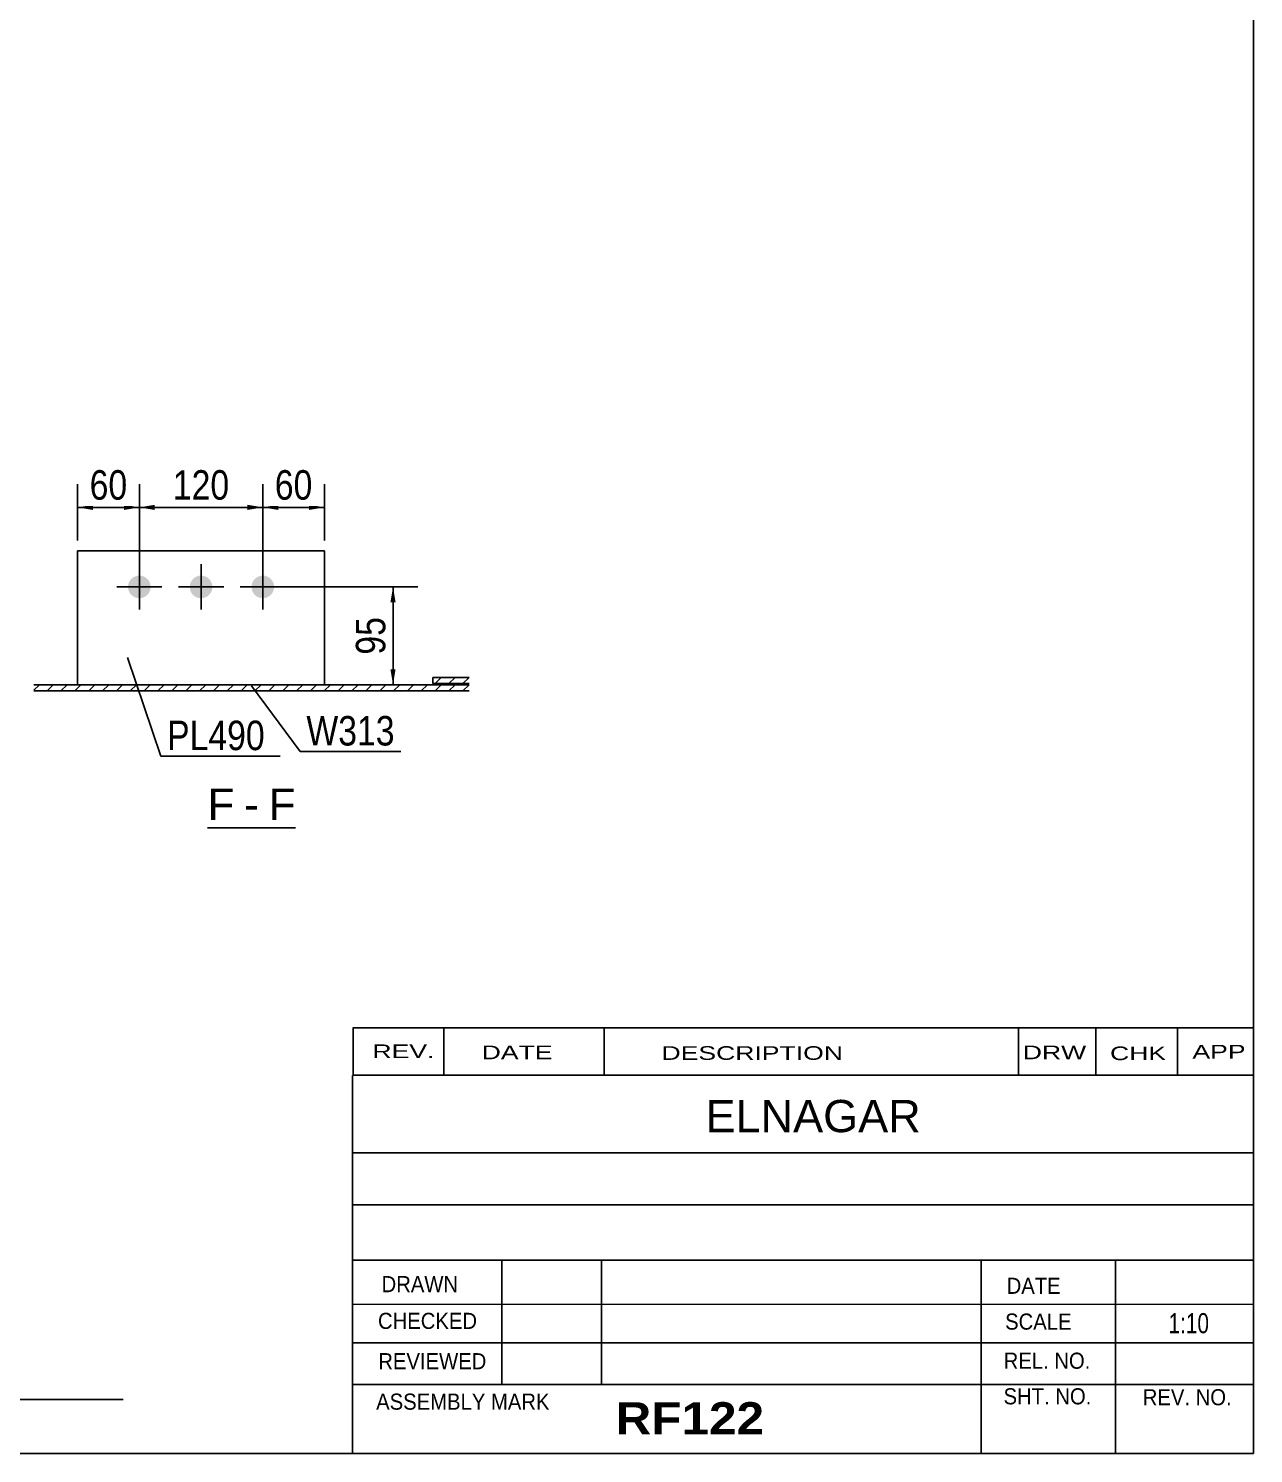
# Model space of a CAD drawing. Header units: millimetres. Extents: x -42 to 361, y -196 to 82.
# Drawn here: x 241.8 to 360.9, y -195.5 to -57 of the extents above; entities that cross this region are included whole.
import ezdxf

# ---------------------------------------------------------------- set-up
doc = ezdxf.new("R2010")
doc.units = ezdxf.units.MM
doc.linetypes.add('DXK_LINE_DOT1', pattern=[1.8814, 0.9407, -0.9407])
doc.styles.add('Arial', font='ARIAL.TTF', dxfattribs={"height": 0.2})
doc.styles.add('Arial Bold', font='ARIALBD.TTF', dxfattribs={"height": 0.2})
doc.styles.add('Arial Narrow', font='ARIALN.TTF', dxfattribs={"height": 0.2})

# ---------------------------------------------------------------- blocks, each defined once
blk = doc.blocks.new('Unknown-627019805-1200')
at = {"color": 5, "linetype": 'Continuous'}
for p, q in [((360.86, -195.48), (360.86, 81.52)), ((-39.14, -195.48), (360.86, -195.48))]:
    blk.add_line(p, q, dxfattribs=at)
blk = doc.blocks.new('Unknown-627019805-14 - 2441')
at = {"color": 7, "linetype": 'Continuous'}
blk.add_line((259.18, -134.67), (267.73, -134.67), dxfattribs=at)
at = {"color": 0, "linetype": 'Continuous'}
for points in [[(261.78, -133.92), (261.78, -130.72), (259.18, -130.72), (259.18, -133.92)], [(264.16, -133.92), (264.16, -130.72), (262.74, -130.72), (262.74, -133.92)], [(267.73, -133.92), (267.73, -130.72), (265.12, -130.72), (265.12, -133.92)]]:
    blk.add_wipeout(points, dxfattribs=at)
at = {"color": 96, "linetype": 'Continuous', "style": 'Arial'}
for s, p in [('F', (259.18, -133.92)), ('F', (265.12, -133.92)), ('-', (262.74, -133.92))]:
    blk.add_text(s, height=3.06, dxfattribs=at).set_placement(p)
blk = doc.blocks.new('Bolt-627019805-2596 - 2441')
at = {"linetype": 'Continuous'}
for points in [[(253.65, -111.26, -1), (251.45, -111.26, -1)], [(259.65, -111.26, -1), (257.45, -111.26, -1)], [(265.65, -111.26, -1), (263.45, -111.26, -1)]]:
    blk.add_hatch(color=3, dxfattribs=at).paths.add_polyline_path(points)
at = {"color": 3, "linetype": 'Continuous'}
for p, q in [((252.55, -109.06), (252.55, -113.46)), ((258.55, -109.06), (258.55, -113.46)), ((264.55, -109.06), (264.55, -113.46)), ((250.35, -111.26), (254.75, -111.26)), ((256.35, -111.26), (260.75, -111.26)), ((262.35, -111.26), (266.75, -111.26))]:
    blk.add_line(p, q, dxfattribs=at)
blk = doc.blocks.new('Part-627019805-2478 - 2441')
at = {"linetype": 'Continuous'}
h = blk.add_hatch(dxfattribs=at)
h.set_pattern_fill('', scale=0.3, style=0, pattern_type=0)
h.set_pattern_definition([(45, (284.5959, -120.0602), (-0.67352, 0.67352), [])])
h.paths.add_polyline_path([(284.6, -120.66), (284.6, -120.06), (281.08, -120.06), (281.08, -120.66)])
at = {"color": 7, "linetype": 'DXK_LINE_DOT1'}
for p, q in [((284.6, -120.06), (281.08, -120.06)), ((281.08, -120.06), (281.08, -120.66)), ((281.08, -120.66), (284.6, -120.66))]:
    blk.add_line(p, q, dxfattribs=at)
at = {"color": 2, "linetype": 'Continuous'}
for p, q in [((281.08, -120.06), (284.6, -120.06)), ((281.08, -120.66), (281.08, -120.06)), ((284.6, -120.66), (281.08, -120.66))]:
    blk.add_line(p, q, dxfattribs=at)
blk = doc.blocks.new('Part-627019805-2523 - 2441')
at = {"color": 2, "linetype": 'Continuous'}
for p, q in [((270.55, -107.76), (246.55, -107.76)), ((246.55, -107.76), (246.55, -120.76)), ((270.55, -120.76), (270.55, -107.76))]:
    blk.add_line(p, q, dxfattribs=at)
at = {"color": 7, "linetype": 'DXK_LINE_DOT1'}
blk.add_line((246.55, -120.76), (270.55, -120.76), dxfattribs=at)
blk = doc.blocks.new('Part-627019805-2575 - 2441')
at = {"linetype": 'Continuous'}
h = blk.add_hatch(dxfattribs=at)
h.set_pattern_fill('', scale=0.3, style=0, pattern_type=0)
h.set_pattern_definition([(45, (284.5959, -120.7602), (-0.67352, 0.67352), [])])
h.paths.add_polyline_path([(284.6, -121.36), (284.6, -120.76), (242.31, -120.76), (242.31, -121.36)])
at = {"color": 2, "linetype": 'Continuous'}
for p, q in [((242.31, -120.76), (284.6, -120.76)), ((242.31, -121.36), (284.6, -121.36))]:
    blk.add_line(p, q, dxfattribs=at)
blk = doc.blocks.new('StraightDimension-627019805-2646 - 2441')
at = {"linetype": 'Continuous'}
for points in [[(248.05, -103.78), (246.55, -103.53), (248.05, -103.28)], [(251.05, -103.28), (252.55, -103.53), (251.05, -103.78)]]:
    blk.add_hatch(color=7, dxfattribs=at).paths.add_polyline_path(points)
at = {"color": 7, "linetype": 'Continuous'}
for p, q in [((246.55, -106.76), (246.55, -101.28)), ((252.55, -110.26), (252.55, -101.28)), ((246.55, -103.53), (252.55, -103.53))]:
    blk.add_line(p, q, dxfattribs=at)
at = {"color": 0}
blk.add_wipeout([(251.98, -103.38), (251.98, -99.18), (247.12, -99.18), (247.12, -103.38)], dxfattribs=at)
at = {"color": 3, "style": 'Arial Narrow'}
blk.add_text('60', height=2.863, dxfattribs=at).set_placement((247.72, -102.78))
blk = doc.blocks.new('StraightDimension-627019805-2656 - 2441')
at = {"linetype": 'Continuous'}
for points in [[(266.05, -103.78), (264.55, -103.53), (266.05, -103.28)], [(269.05, -103.28), (270.55, -103.53), (269.05, -103.78)]]:
    blk.add_hatch(color=7, dxfattribs=at).paths.add_polyline_path(points)
at = {"color": 7, "linetype": 'Continuous'}
for p, q in [((264.55, -110.26), (264.55, -101.28)), ((270.55, -106.76), (270.55, -101.28)), ((264.55, -103.53), (270.55, -103.53))]:
    blk.add_line(p, q, dxfattribs=at)
at = {"color": 0}
blk.add_wipeout([(269.98, -103.38), (269.98, -99.18), (265.12, -99.18), (265.12, -103.38)], dxfattribs=at)
at = {"color": 3, "style": 'Arial Narrow'}
blk.add_text('60', height=2.863, dxfattribs=at).set_placement((265.72, -102.78))
blk = doc.blocks.new('StraightDimension-627019805-2666 - 2441')
at = {"linetype": 'Continuous'}
for points in [[(254.05, -103.78), (252.55, -103.53), (254.05, -103.28)], [(263.05, -103.28), (264.55, -103.53), (263.05, -103.78)]]:
    blk.add_hatch(color=7, dxfattribs=at).paths.add_polyline_path(points)
at = {"color": 7, "linetype": 'Continuous'}
for p, q in [((252.55, -110.26), (252.55, -101.28)), ((264.55, -110.26), (264.55, -101.28)), ((252.55, -103.53), (264.55, -103.53))]:
    blk.add_line(p, q, dxfattribs=at)
at = {"color": 0}
blk.add_wipeout([(261.89, -103.38), (261.89, -99.18), (255.21, -99.18), (255.21, -103.38)], dxfattribs=at)
at = {"color": 3, "style": 'Arial Narrow'}
blk.add_text('120', height=2.863, dxfattribs=at).set_placement((255.81, -102.78))
blk = doc.blocks.new('StraightDimension-627019805-2678 - 2441')
at = {"linetype": 'Continuous'}
for points in [[(276.96, -112.76), (277.21, -111.26), (277.46, -112.76)], [(277.46, -119.26), (277.21, -120.76), (276.96, -119.26)]]:
    blk.add_hatch(color=7, dxfattribs=at).paths.add_polyline_path(points)
at = {"color": 7, "linetype": 'Continuous'}
for p, q in [((265.55, -111.26), (279.61, -111.26)), ((277.21, -120.76), (277.21, -111.26)), ((265.55, -120.76), (279.61, -120.76))]:
    blk.add_line(p, q, dxfattribs=at)
at = {"color": 0}
blk.add_wipeout([(277.06, -113.58), (272.86, -113.58), (272.86, -118.44), (277.06, -118.44)], dxfattribs=at)
at = {"color": 3, "style": 'Arial Narrow'}
blk.add_text('95', height=2.863, rotation=90.0002, dxfattribs=at).set_placement((276.46, -117.84))
blk = doc.blocks.new('CBS_NAME_BLOG-627019805-8475')
at = {"color": 7, "linetype": 'Continuous'}
for p, q in [((273.26, -158.72), (360.78, -158.72)), ((273.26, -195.43), (273.26, -158.73)), ((273.27, -166.26), (360.78, -166.26)), ((273.34, -171.32), (360.86, -171.32)), ((273.26, -176.69), (360.78, -176.69)), ((287.79, -188.79), (287.79, -176.69)), ((297.47, -188.77), (297.47, -176.7)), ((334.39, -195.43), (334.39, -176.7)), ((347.44, -195.43), (347.44, -176.69)), ((273.27, -180.99), (360.86, -180.97)), ((273.26, -184.73), (360.78, -184.73)), ((273.26, -188.78), (360.78, -188.78)), ((273.26, -195.48), (360.86, -195.48))]:
    blk.add_line(p, q, dxfattribs=at)
at = {"color": 3, "linetype": 'Continuous', "style": 'Arial'}
blk.add_text('ELNAGAR', height=3.133, dxfattribs=at).set_placement((307.59, -164.25))
at = {"color": 3, "linetype": 'Continuous'}
for s, height, style, width, p in [('DRAWN', 1.566, 'Arial', 0.9, (276.1, -179.8)), ('DATE', 1.566, 'Arial', 0.9, (336.86, -179.96)), ('CHECKED', 1.566, 'Arial', 0.9, (275.75, -183.37)), ('SCALE', 1.566, 'Arial', 0.9, (336.71, -183.44)), ('1:10', 1.957, 'Arial Narrow', 0.9, (352.6, -183.79)), ('REVIEWED', 1.566, 'Arial', 0.9, (275.78, -187.29)), ('REL. NO.', 1.566, 'Arial', 0.9, (336.57, -187.24)), ('ASSEMBLY MARK', 1.5663, 'Arial', 0.9, (275.57, -191.22)), ('SHT. NO.', 1.566, 'Arial', 0.9, (336.56, -190.7)), ('REV. NO.', 1.566, 'Arial', 0.9, (350.09, -190.79)), ('RF122', 3.131, 'Arial Bold', 1.1, (298.84, -193.62))]:
    blk.add_text(s, height=height, dxfattribs=dict(at, style=style, width=width)).set_placement(p)
blk = doc.blocks.new('CBS_CALLOFF-627019805-8474')
at = {"color": 7, "linetype": 'Continuous'}
blk.add_line((134.73, -190.21), (250.97, -190.23), dxfattribs=at)
at = {"color": 3, "linetype": 'Continuous', "style": 'Arial Narrow'}
blk.add_text('QTY= 1 Nos.      RAFTER     MKD : RF122', height=3.3405, dxfattribs=at).set_placement((156.96, -189.31))
blk = doc.blocks.new('CBS_REVISION-627019805-8476')
at = {"color": 7, "linetype": 'Continuous'}
for p, q in [((273.35, -154.09), (273.35, -158.72)), ((273.35, -154.1), (360.85, -154.1)), ((282.14, -154.09), (282.14, -158.72)), ((297.74, -154.09), (297.74, -158.66)), ((338, -154.09), (338, -158.72)), ((345.54, -154.09), (345.54, -158.72)), ((353.48, -154.1), (353.48, -158.72)), ((273.35, -158.72), (360.85, -158.72))]:
    blk.add_line(p, q, dxfattribs=at)
at = {"color": 7, "style": 'Arial Narrow', "width": 1.7}
for s, height, p in [('REV.', 1.326, (275.21, -157.05)), ('DATE', 1.326, (285.83, -157.16)), ('DESCRIPTION', 1.3257, (303.31, -157.22)), ('DRW', 1.326, (338.43, -157.16)), ('CHK', 1.326, (346.91, -157.25)), ('APP', 1.326, (354.92, -157.09))]:
    blk.add_text(s, height=height, dxfattribs=at).set_placement(p)
blk = doc.blocks.new('Mark-627019805-2519 - 2441')
at = {"color": 0}
blk.add_wipeout([(264.75, -127.12), (264.75, -124.12), (255.25, -124.12), (255.25, -127.12)], dxfattribs=at)
blk.add_wipeout([(264.75, -127.12), (264.75, -124.12), (255.25, -124.12), (255.25, -127.12)], dxfattribs=at)
at = {"color": 7, "linetype": 'Continuous'}
for p, q in [((251.39, -118.13), (254.65, -127.72)), ((254.65, -127.72), (266.25, -127.72))]:
    blk.add_line(p, q, dxfattribs=at)
at = {"color": 3, "style": 'Arial Narrow'}
blk.add_text('PL490', height=2.863, dxfattribs=at).set_placement((255.25, -127.12))
blk = doc.blocks.new('Mark-627019805-6652 - 2441')
at = {"color": 0}
blk.add_wipeout([(277.38, -126.67), (277.38, -123.67), (268.79, -123.67), (268.79, -126.67)], dxfattribs=at)
blk.add_wipeout([(277.38, -126.67), (277.38, -123.67), (268.79, -123.67), (268.79, -126.67)], dxfattribs=at)
at = {"color": 7, "linetype": 'Continuous'}
for p, q in [((263.45, -120.88), (268.19, -127.27)), ((268.19, -127.27), (277.98, -127.27))]:
    blk.add_line(p, q, dxfattribs=at)
at = {"color": 3, "style": 'Arial Narrow'}
blk.add_text('W313', height=2.863, dxfattribs=at).set_placement((268.79, -126.67))

msp = doc.modelspace()

# ---------------------------------------------------------------- block references
for name in ['Unknown-627019805-1200', 'Part-627019805-2523 - 2441', 'Bolt-627019805-2596 - 2441', 'Part-627019805-2478 - 2441', 'Part-627019805-2575 - 2441', 'CBS_REVISION-627019805-8476', 'CBS_NAME_BLOG-627019805-8475', 'CBS_CALLOFF-627019805-8474']:
    msp.add_blockref(name, (0, 0))

# ---------------------------------------------------------------- next in the draw order: block references
for name in ['StraightDimension-627019805-2646 - 2441', 'StraightDimension-627019805-2656 - 2441', 'StraightDimension-627019805-2678 - 2441', 'Unknown-627019805-14 - 2441']:
    msp.add_blockref(name, (0, 0))

# ---------------------------------------------------------------- next in the draw order: block references
for name in ['StraightDimension-627019805-2666 - 2441', 'Mark-627019805-2519 - 2441']:
    msp.add_blockref(name, (0, 0))

# ---------------------------------------------------------------- next in the draw order: block references
msp.add_blockref('Mark-627019805-6652 - 2441', (0, 0))

doc.saveas('drawing.dxf')
